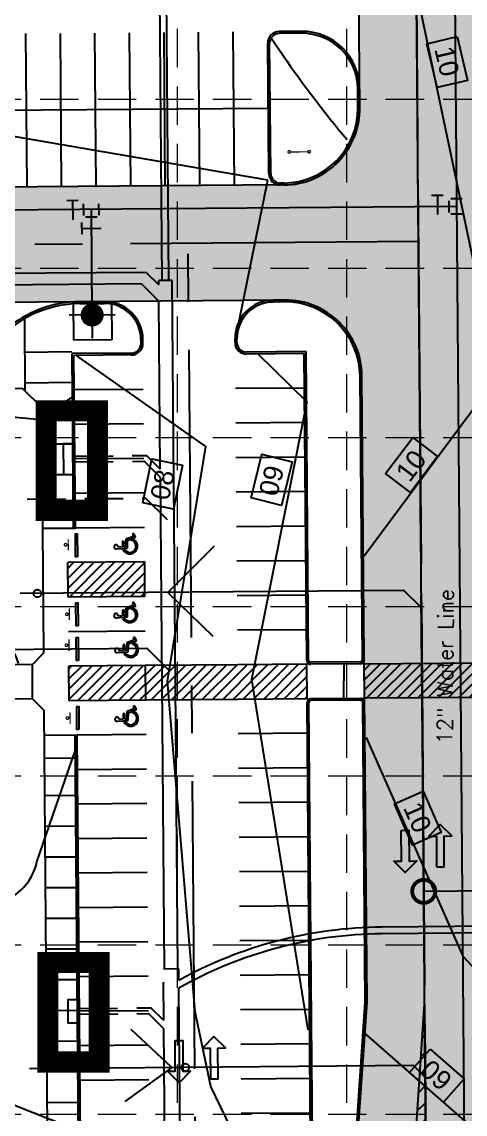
# Model space of a CAD drawing. Header units: feet. Extents: x 2467609 to 2470436, y 7119976 to 7121745.
# Drawn here: x 2468805.4 to 2468921, y 7120860.5 to 7121145.3 of the extents above; entities that cross this region are included whole.
import ezdxf
from ezdxf.enums import TextEntityAlignment as Align

# ---------------------------------------------------------------- set-up
doc = ezdxf.new("R2010")
doc.units = ezdxf.units.FT
doc.header["$LTSCALE"] = 100
doc.header["$MEASUREMENT"] = 0
for name, pattern in [('06117 BASE$0$CENTER2', [1.125, 0.75, -0.125, 0.125, -0.125]), ('06117 BASE$0$STRIPE', [1.2, 1, -0.2]), ('06117 WS Base$0$DASHED_SS3', [1.1, 1, -0.1]), ('06117 WS Base$0$HIDDEN2', [0.1875, 0.125, -0.0625]), ('HIDDEN', [0.375, 0.25, -0.125]), ('SDASH', [0.15, 0.1, -0.05]), ('STRIPE', [1.2, 1, -0.2])]:
    doc.linetypes.add(name, pattern=pattern)
for name, color, linetype in [('06117 BASE$0$BLDG-Exterior', 3, 'Continuous'), ('06117 BASE$0$firelane', 8, '06117 BASE$0$STRIPE'), ('06117 WS Base$0$CPFIT', 7, 'Continuous'), ('06117 WS Base$0$CPSEWER', 7, '06117 WS Base$0$DASHED_SS3'), ('06117 WS Base$0$CPWATER', 7, 'Continuous'), ('06117 WS Base$0$LINE-A', 1, 'Continuous'), ('06117 WS Base$0$WTR-ESMT', 8, '06117 WS Base$0$HIDDEN2'), ('CPCONT', 253, 'Continuous'), ('FIRELANE-HATCH', 253, 'STRIPE'), ('GRID', 254, 'HIDDEN'), ('proposed ec', 6, 'SDASH')]:
    doc.layers.add(name, color=color, linetype=linetype)
for name, color, linetype, lineweight in [('06117 BASE$0$C-sidewk-strip', 253, 'Continuous', 25), ('06117 BASE$0$C-Site-Dir-Sign', 253, 'Continuous', 18), ('06117 BASE$0$CP Inlet', 253, 'Continuous', 25), ('06117 BASE$0$CPCL', 253, '06117 BASE$0$CENTER2', 25), ('06117 BASE$0$CPCURB', 8, 'Continuous', 25), ('06117 BASE$0$CPCURB2', 8, 'Continuous', 25), ('06117 BASE$0$CPSTRIPE', 253, 'Continuous', 25), ('06117 BASE$0$CPWALK', 8, 'Continuous', 25), ('06117 BASE$0$DIR-ARROW', 8, 'Continuous', 25), ('06117 BASE$0$HC-SIGN', 253, 'Continuous', 18), ('06117 BASE$0$HC2', 253, 'Continuous', 25)]:
    doc.layers.add(name, color=color, linetype=linetype, lineweight=lineweight)
doc.styles.add('C80', font='SIMPLEX.shx', dxfattribs={"height": 8})
doc.styles.get("Standard").update_dxf_attribs({"font": 'ARIAL.TTF'})
pattern_1 = [(45, (-105759.2667, -105367.1595), (-1.32582521472, 1.32582521472), [])]
pattern_2 = [(45, (-105759.34, -105358.1598), (-2.2097086912, 2.2097086912), [])]
pattern_3 = [(45, (1e-08, 3e-08), (-1.32582521472, 1.32582521472), [])]
pattern_4 = [(45, (1e-08, 3e-08), (-1.32582521472, 1.32582521472), [])]

# ---------------------------------------------------------------- blocks, each defined once
blk = doc.blocks.new('06117 BASE$0$HC2-flat-19')
at = {"layer": '06117 BASE$0$HC2'}
for p, q in [((1.06, 3.3), (0.7, 3.13)), ((0.7, 3.13), (0.97, 2.55)), ((1.51, 2.33), (1.06, 3.3)), ((-1.9, 1.26), (-1.91, -0.21)), ((-1.49, 1.25), (-1.9, 1.26)), ((-1.5, -0.18), (-1.49, 1.25)), ((-0.99, 1.78), (-1, -0.15)), ((0.97, 2.55), (-0.99, 1.78)), ((-0.6, -0.52), (-0.59, 1.5)), ((-0.59, 1.5), (1.51, 2.33)), ((0.38, 1.57), (0.94, 1.78)), ((-3.43, -0.73), (-0.6, -0.52)), ((-1.91, -0.21), (-3.02, -0.3)), ((-1.8, -0.89), (-1.37, -0.86)), ((-1, -0.15), (-1.5, -0.18))]:
    blk.add_line(p, q, dxfattribs=at)
for centre, major_axis, start_param, end_param in [((-3.56, -0.2), (0.385, -0.388), 0.602565, 5.739424), ((0, 0), (-1.43, -1.42), 5.961378, 9.729395), ((0, 0), (1.14, -1.15), 4.494724, 8.403855)]:
    blk.add_ellipse(centre, major_axis=major_axis, ratio=1, start_param=start_param, end_param=end_param, dxfattribs=at)
blk = doc.blocks.new('06117 BASE$0$HC2-flat-20')
at = {"layer": '06117 BASE$0$HC2'}
for p, q in [((1.06, 3.3), (0.7, 3.13)), ((0.7, 3.13), (0.97, 2.55)), ((1.51, 2.33), (1.06, 3.3)), ((-1.9, 1.26), (-1.91, -0.21)), ((-1.49, 1.25), (-1.9, 1.26)), ((-1.5, -0.18), (-1.49, 1.25)), ((-0.99, 1.78), (-1, -0.15)), ((0.97, 2.55), (-0.99, 1.78)), ((-0.6, -0.52), (-0.59, 1.5)), ((-0.59, 1.5), (1.51, 2.33)), ((0.38, 1.57), (0.94, 1.78)), ((-3.43, -0.73), (-0.6, -0.52)), ((-1.91, -0.21), (-3.02, -0.3)), ((-1.8, -0.89), (-1.37, -0.86)), ((-1, -0.15), (-1.5, -0.18))]:
    blk.add_line(p, q, dxfattribs=at)
for centre, major_axis, start_param, end_param in [((-3.56, -0.2), (0.385, -0.388), 0.602565, 5.739424), ((0, 0), (-1.43, -1.42), 5.961378, 9.729395), ((0, 0), (1.14, -1.15), 4.494724, 8.403855)]:
    blk.add_ellipse(centre, major_axis=major_axis, ratio=1, start_param=start_param, end_param=end_param, dxfattribs=at)
blk = doc.blocks.new('06117 BASE$0$HC2-flat-21')
at = {"layer": '06117 BASE$0$HC2'}
for p, q in [((1.06, 3.3), (0.7, 3.13)), ((0.7, 3.13), (0.97, 2.55)), ((1.51, 2.33), (1.06, 3.3)), ((-1.9, 1.26), (-1.91, -0.21)), ((-1.49, 1.25), (-1.9, 1.26)), ((-1.5, -0.18), (-1.49, 1.25)), ((-0.99, 1.78), (-1, -0.15)), ((0.97, 2.55), (-0.99, 1.78)), ((-0.6, -0.52), (-0.59, 1.5)), ((-0.59, 1.5), (1.51, 2.33)), ((0.38, 1.57), (0.94, 1.78)), ((-3.43, -0.73), (-0.6, -0.52)), ((-1.91, -0.21), (-3.02, -0.3)), ((-1.8, -0.89), (-1.37, -0.86)), ((-1, -0.15), (-1.5, -0.18))]:
    blk.add_line(p, q, dxfattribs=at)
for centre, major_axis, start_param, end_param in [((-3.56, -0.2), (0.385, -0.388), 0.602565, 5.739424), ((0, 0), (-1.43, -1.42), 5.961378, 9.729395), ((0, 0), (1.14, -1.15), 4.494724, 8.403855)]:
    blk.add_ellipse(centre, major_axis=major_axis, ratio=1, start_param=start_param, end_param=end_param, dxfattribs=at)
blk = doc.blocks.new('06117 BASE$0$HC2-flat-22')
at = {"layer": '06117 BASE$0$HC2'}
for p, q in [((1.06, 3.3), (0.7, 3.13)), ((0.7, 3.13), (0.97, 2.55)), ((1.51, 2.33), (1.06, 3.3)), ((-1.9, 1.26), (-1.91, -0.21)), ((-1.49, 1.25), (-1.9, 1.26)), ((-1.5, -0.18), (-1.49, 1.25)), ((-0.99, 1.78), (-1, -0.15)), ((0.97, 2.55), (-0.99, 1.78)), ((-0.6, -0.52), (-0.59, 1.5)), ((-0.59, 1.5), (1.51, 2.33)), ((0.38, 1.57), (0.94, 1.78)), ((-3.43, -0.73), (-0.6, -0.52)), ((-1.91, -0.21), (-3.02, -0.3)), ((-1.8, -0.89), (-1.37, -0.86)), ((-1, -0.15), (-1.5, -0.18))]:
    blk.add_line(p, q, dxfattribs=at)
for centre, major_axis, start_param, end_param in [((-3.56, -0.2), (0.385, -0.388), 0.602565, 5.739424), ((0, 0), (-1.43, -1.42), 5.961378, 9.729395), ((0, 0), (1.14, -1.15), 4.494724, 8.403855)]:
    blk.add_ellipse(centre, major_axis=major_axis, ratio=1, start_param=start_param, end_param=end_param, dxfattribs=at)
blk = doc.blocks.new('06117 BASE$0$A$C1C345372-flat-4-flat-1')
at = {"layer": '06117 BASE$0$C-Site-Dir-Sign', "const_width": 0.333}
for points in [[(0.5, 0.17, 1), (0.49, 0.84, 1)], [(5.67, 0.21, -1), (5.66, 0.88, -1)]]:
    blk.add_lwpolyline(points, format="xyb", close=True, dxfattribs=at)
blk.add_lwpolyline([(5.33, 0.54), (0.83, 0.51)], dxfattribs=at)

msp = doc.modelspace()

# ---------------------------------------------------------------- hatches: boundary and pattern name
at = {"layer": '06117 BASE$0$CPSTRIPE'}
h = msp.add_hatch(dxfattribs=at)
h.set_pattern_fill('ACET-2D-ANSI31', color=256, scale=15, style=0)
h.set_pattern_definition(pattern_3)
h.paths.add_polyline_path([(2468837.53, 7120995.49), (2468837.46, 7121004.49), (2468817.46, 7121004.32), (2468817.53, 7120995.32)])
h = msp.add_hatch(dxfattribs=at)
h.set_pattern_fill('ACET-2D-ANSI31', color=256, scale=15, style=0)
h.set_pattern_definition(pattern_3)
h.paths.add_polyline_path([(2468837.53, 7120995.49), (2468837.46, 7121004.49), (2468817.46, 7121004.32), (2468817.53, 7120995.32)])
h = msp.add_hatch(dxfattribs=at)
h.set_pattern_fill('ACET-2D-ANSI31', color=256, scale=15, style=0)
h.set_pattern_definition(pattern_4)
h.paths.add_polyline_path([(2468817.68, 7120977.32), (2468817.75, 7120968.32), (2468837.75, 7120968.49), (2468837.68, 7120977.49)])
h = msp.add_hatch(dxfattribs=at)
h.set_pattern_fill('ACET-2D-ANSI31', color=256, scale=15, style=0)
h.set_pattern_definition(pattern_4)
h.paths.add_polyline_path([(2468817.68, 7120977.32), (2468817.75, 7120968.32), (2468837.75, 7120968.49), (2468837.68, 7120977.49)])
h = msp.add_hatch(dxfattribs=at)
h.set_pattern_fill('ANSI31', color=256, scale=15, style=0)
h.set_pattern_definition(pattern_1)
h.paths.add_polyline_path([(2468861.75, 7120968.68), (2468879.75, 7120968.83), (2468879.68, 7120977.83), (2468861.68, 7120977.68), (2468837.68, 7120977.49), (2468837.75, 7120968.49)])
h = msp.add_hatch(dxfattribs=at)
h.set_pattern_fill('ANSI31', color=256, scale=15, style=0)
h.set_pattern_definition(pattern_1)
h.paths.add_polyline_path([(2468861.75, 7120968.68), (2468879.75, 7120968.83), (2468879.68, 7120977.83), (2468861.68, 7120977.68), (2468837.68, 7120977.49), (2468837.75, 7120968.49)])
h = msp.add_hatch(dxfattribs=at)
h.set_pattern_fill('ANSI31', color=256, scale=15, style=0)
h.set_pattern_definition(pattern_1)
h.paths.add_polyline_path([(2468924.75, 7120969.2), (2468924.68, 7120978.2), (2468894.68, 7120977.95), (2468894.75, 7120968.95)])
h = msp.add_hatch(dxfattribs=at)
h.set_pattern_fill('ANSI31', color=256, scale=15, style=0)
h.set_pattern_definition(pattern_1)
h.paths.add_polyline_path([(2468924.75, 7120969.2), (2468924.68, 7120978.2), (2468894.68, 7120977.95), (2468894.75, 7120968.95)])
h = msp.add_hatch(dxfattribs=at)
h.set_pattern_fill('ANSI31', color=256, scale=25, style=0)
h.set_pattern_definition(pattern_2)
h.paths.add_polyline_path([(2468910.4, 7120889.27), (2468899.24, 7120726.11, 0.43678), (2468905.28, 7120719.7), (2468905.78, 7120719.7, 0.414214), (2468911.73, 7120725.75)])
h = msp.add_hatch(dxfattribs=at)
h.set_pattern_fill('ANSI31', color=256, scale=25, style=0)
h.set_pattern_definition(pattern_2)
h.paths.add_polyline_path([(2468910.4, 7120889.27), (2468899.24, 7120726.11, 0.43678), (2468905.28, 7120719.7), (2468905.78, 7120719.7, 0.414214), (2468911.73, 7120725.75)])
at = {"layer": 'FIRELANE-HATCH'}
h = msp.add_hatch(color=9, dxfattribs=at)
h.paths.add_polyline_path([(2468922.97, 7121187.19, -0.414214), (2468942.81, 7121207.35), (2469278.26, 7121210.08), (2469277.9, 7121254.08, -0.414214), (2469297.74, 7121274.24), (2469375.13, 7121274.87, -0.137354), (2469390.75, 7121270.64), (2469629.71, 7121128.09, -0.261956), (2469644.34, 7121102.57), (2469645.12, 7121007.13, 0.414214), (2469699.55, 7120953.58), (2469751.67, 7120954, 0.261956), (2469797.6, 7120980.33), (2469803.18, 7120989.68, 0.414214), (2469784.47, 7121063.72), (2469403.04, 7121291.25, 0.137354), (2469374.94, 7121298.87), (2468491.92, 7121291.68, -0.131652), (2468476.89, 7121295.58), (2468199.89, 7121452.51, -0.072593), (2468186.2, 7121463.15, 0.206219), (2468142.45, 7121481.57), (2467847.8, 7121479.17), (2467848.23, 7121449.17), (2468142.69, 7121451.57, -0.577353), (2468169.04, 7121406.78), (2467935.49, 7120994.55, -0.266268), (2467909.82, 7120979.34), (2467855.02, 7120978.55), (2467855.45, 7120948.56), (2467910.25, 7120949.35, 0.266268), (2467961.59, 7120979.76), (2468192.67, 7121387.64, -0.414214), (2468233.56, 7121398.96), (2468336.11, 7121340.86, -0.414214), (2468347.43, 7121299.97), (2468320.22, 7121251.95, 0.414214), (2468338.7, 7121185.16), (2468373.42, 7121165.49, 0.57735), (2468446.57, 7121208.52), (2468446.28, 7121243.96, -1), (2468481.65, 7121244.25), (2468482.67, 7121118.6, 0.414214), (2468532.07, 7121070), (2468873.9, 7121072.79, -0.414214), (2468894.07, 7121052.95), (2468895.4, 7120889.72), (2468884.83, 7120735.24, -0.392002), (2468855.14, 7120707.29), (2468450.27, 7120703.99, -0.131652), (2468375.11, 7120723.48), (2468264.21, 7120786.31, 0.463862), (2468102.32, 7120726.63, 0.45081), (2468173.2, 7120596.29), (2468276.95, 7120572.47, -0.347281), (2468315.76, 7120524.14), (2468315.82, 7120517.93), (2468339.81, 7120518.12), (2468339.76, 7120524.34, 0.347281), (2468282.32, 7120595.86), (2468178.57, 7120619.68, -0.45081), (2468124.87, 7120718.42, -0.463862), (2468252.38, 7120765.43), (2468363.28, 7120702.6, 0.131652), (2468450.47, 7120679.99), (2468832.08, 7120683.1, -0.414214), (2468867.36, 7120648.39), (2468868.39, 7120522.43), (2468892.38, 7120522.62), (2468891.26, 7120660.62), (2468903.26, 7120660.72), (2468904.38, 7120522.72), (2468928.38, 7120522.92)])
h.paths.add_polyline_path([(2468873.66, 7121102.78), (2468531.82, 7121100, -0.414214), (2468506.62, 7121124.8), (2468505.62, 7121247.79, -0.414214), (2468525.46, 7121267.95), (2468872.29, 7121270.78, -0.414214), (2468892.45, 7121250.94), (2468893.5, 7121122.95, -0.414214)], flags=16)
h.paths.add_polyline_path([(2468942.29, 7121271.35), (2469233.74, 7121273.72, -1), (2469234.06, 7121233.72), (2468942.62, 7121231.35, -1)], flags=16)
h.paths.add_polyline_path([(2468385.25, 7121186.37), (2468350.53, 7121206.04, -0.414214), (2468341.1, 7121240.12), (2468370.77, 7121292.49, -0.414214), (2468404.85, 7121301.92), (2468409.33, 7121299.38, -0.267949), (2468422.01, 7121277.83), (2468422.57, 7121208.33, -0.57735)], flags=16)
h.paths.add_polyline_path([(2469698.85, 7121086.85), (2469772.17, 7121043.11, -0.414214), (2469782.57, 7121001.98), (2469776.99, 7120992.63, -0.261956), (2469751.47, 7120978), (2469699.36, 7120977.57, -0.414214), (2469669.11, 7121007.33), (2469668.61, 7121069.51, -0.584841)], flags=16)

# ---------------------------------------------------------------- linework, layer by layer
at = {"layer": '06117 BASE$0$C-sidewk-strip'}
for p, q in [((2468806.34, 7121048.99), (2468806.18, 7121067.96)), ((2468806.34, 7121048.99), (2468806.18, 7121067.96)), ((2468806.26, 7121059.23), (2468818.51, 7121059.33)), ((2468806.26, 7121059.23), (2468818.51, 7121059.33)), ((2468806.32, 7121051.23), (2468818.58, 7121051.33)), ((2468806.32, 7121051.23), (2468818.58, 7121051.33)), ((2468810.64, 7121043.27), (2468818.64, 7121043.33)), ((2468810.64, 7121043.27), (2468818.64, 7121043.33)), ((2468810.71, 7121035.27), (2468818.71, 7121035.33)), ((2468810.71, 7121035.27), (2468818.71, 7121035.33)), ((2468810.77, 7121027.27), (2468818.77, 7121027.33)), ((2468810.77, 7121027.27), (2468818.77, 7121027.33)), ((2468819.45, 7120943.57), (2468811.45, 7120943.51)), ((2468819.45, 7120943.57), (2468811.45, 7120943.51)), ((2468819.52, 7120935.57), (2468811.52, 7120935.51)), ((2468819.52, 7120935.57), (2468811.52, 7120935.51)), ((2468819.58, 7120927.57), (2468811.58, 7120927.51)), ((2468819.58, 7120927.57), (2468811.58, 7120927.51)), ((2468819.65, 7120919.57), (2468811.65, 7120919.51)), ((2468819.65, 7120919.57), (2468811.65, 7120919.51)), ((2468819.71, 7120911.57), (2468811.72, 7120911.51)), ((2468819.71, 7120911.57), (2468811.72, 7120911.51)), ((2468819.78, 7120903.57), (2468811.78, 7120903.51)), ((2468819.78, 7120903.57), (2468811.78, 7120903.51)), ((2468819.85, 7120895.57), (2468811.85, 7120895.51)), ((2468819.85, 7120895.57), (2468811.85, 7120895.51)), ((2468819.91, 7120887.57), (2468811.91, 7120887.51)), ((2468819.91, 7120887.57), (2468811.91, 7120887.51)), ((2468819.98, 7120879.58), (2468811.98, 7120879.51)), ((2468819.98, 7120879.58), (2468811.98, 7120879.51)), ((2468820.04, 7120871.58), (2468812.04, 7120871.51)), ((2468820.04, 7120871.58), (2468812.04, 7120871.51)), ((2468820.11, 7120863.58), (2468812.11, 7120863.51)), ((2468820.11, 7120863.58), (2468812.11, 7120863.51))]:
    msp.add_line(p, q, dxfattribs=at)
at = {"layer": '06117 BASE$0$CP Inlet'}
msp.add_lwpolyline([(2468819.27, 7121027.34), (2468819.21, 7121035.34), (2468816.21, 7121035.31), (2468816.27, 7121027.31)], close=True, dxfattribs=at)
msp.add_lwpolyline([(2468819.27, 7121027.34), (2468819.21, 7121035.34), (2468816.21, 7121035.31), (2468816.27, 7121027.31)], close=True, dxfattribs=at)
msp.add_lwpolyline([(2468820.39, 7120890.34), (2468817.39, 7120890.32), (2468817.44, 7120884.32), (2468820.44, 7120884.34), (2468820.39, 7120890.34)], dxfattribs=at)
msp.add_lwpolyline([(2468820.39, 7120890.34), (2468817.39, 7120890.32), (2468817.44, 7120884.32), (2468820.44, 7120884.34), (2468820.39, 7120890.34)], dxfattribs=at)
at = {"layer": '06117 BASE$0$CPCL'}
for p, q in [((2468911.98, 7120695.75), (2468905.89, 7121442.56)), ((2468911.98, 7120695.75), (2468905.89, 7121442.56)), ((2468908.78, 7121088.07), (2468531.95, 7121085)), ((2468908.78, 7121088.07), (2468531.95, 7121085)), ((2468851.45, 7120759.83), (2468848.78, 7121087.58)), ((2468851.45, 7120759.83), (2468848.78, 7121087.58))]:
    msp.add_line(p, q, dxfattribs=at)
at = {"layer": '06117 BASE$0$CPCURB'}
for p, q in [((2468878.33, 7121142.82), (2468872.49, 7121142.78)), ((2468878.33, 7121142.82), (2468872.49, 7121142.78)), ((2468869.79, 7121105.75), (2468869.51, 7121139.75)), ((2468869.79, 7121105.75), (2468869.51, 7121139.75)), ((2468893.5, 7121122.95), (2468893.46, 7121127.95)), ((2468893.5, 7121122.95), (2468893.46, 7121127.95)), ((2468873.66, 7121102.78), (2468872.81, 7121102.78)), ((2468873.66, 7121102.78), (2468872.81, 7121102.78)), ((2468820.58, 7121072.35), (2468826.91, 7121072.4)), ((2468820.58, 7121072.35), (2468826.91, 7121072.4)), ((2468873.9, 7121072.79), (2468870.9, 7121072.76)), ((2468873.9, 7121072.79), (2468870.9, 7121072.76)), ((2468836.99, 7121061.48), (2468836.99, 7121062.48)), ((2468836.99, 7121061.48), (2468836.99, 7121062.48)), ((2468860.99, 7121061.68), (2468860.99, 7121062.68)), ((2468860.99, 7121061.68), (2468860.99, 7121062.68)), ((2468834.02, 7121058.46), (2468819.02, 7121058.34)), ((2468834.02, 7121058.46), (2468819.02, 7121058.34)), ((2468819.39, 7121013.34), (2468819.02, 7121058.34)), ((2468819.39, 7121013.34), (2468819.02, 7121058.34)), ((2468879.02, 7121058.83), (2468864.02, 7121058.7)), ((2468879.02, 7121058.83), (2468864.02, 7121058.7)), ((2468879.67, 7120978.83), (2468879.02, 7121058.83)), ((2468879.67, 7120978.83), (2468879.02, 7121058.83)), ((2468894.67, 7120978.95), (2468894.07, 7121052.95)), ((2468894.67, 7120978.95), (2468894.07, 7121052.95)), ((2468893.68, 7120977.94), (2468880.68, 7120977.84)), ((2468893.68, 7120977.94), (2468880.68, 7120977.84)), ((2468893.75, 7120968.94), (2468880.75, 7120968.84)), ((2468893.75, 7120968.94), (2468880.75, 7120968.84)), ((2468881.22, 7120788.84), (2468879.76, 7120967.83)), ((2468881.22, 7120788.84), (2468879.76, 7120967.83)), ((2468895.4, 7120889.72), (2468894.76, 7120967.95)), ((2468895.4, 7120889.72), (2468894.76, 7120967.95)), ((2468821.29, 7120779.35), (2468819.83, 7120959.34)), ((2468821.29, 7120779.35), (2468819.83, 7120959.34)), ((2468887.98, 7120781.36), (2468895.4, 7120889.72)), ((2468887.98, 7120781.36), (2468895.4, 7120889.72))]:
    msp.add_line(p, q, dxfattribs=at)
for centre, radius, start, end in [((2468872.51, 7121139.78), 3, 90.4665, 180.4665), ((2468872.51, 7121139.78), 3, 90.4665, 180.4665), ((2468878.46, 7121127.82), 15, 0.4665, 90.4665), ((2468878.46, 7121127.82), 15, 0.4665, 90.4665), ((2468873.5, 7121122.78), 20, 270.4665, 0.4665), ((2468873.5, 7121122.78), 20, 270.4665, 0.4665), ((2468872.79, 7121105.78), 3, 180.4665, 270.4665), ((2468872.79, 7121105.78), 3, 180.4665, 270.4665), ((2468820.83, 7121042.35), 30, 90.4665, 130.411), ((2468820.83, 7121042.35), 30, 90.4665, 130.411), ((2468826.99, 7121062.4), 10, 0.4665, 90.4665), ((2468826.99, 7121062.4), 10, 0.4665, 90.4665), ((2468870.99, 7121062.76), 10, 90.4665, 180.4665), ((2468870.99, 7121062.76), 10, 90.4665, 180.4665), ((2468874.07, 7121052.79), 20, 0.4665, 90.4665), ((2468874.07, 7121052.79), 20, 0.4665, 90.4665), ((2468833.99, 7121061.46), 3, 270.4665, 0.4665), ((2468833.99, 7121061.46), 3, 270.4665, 0.4665), ((2468863.99, 7121061.7), 3, 180.4665, 270.4665), ((2468863.99, 7121061.7), 3, 180.4665, 270.4665), ((2468880.67, 7120978.84), 1, 180.4665, 270.4665), ((2468880.67, 7120978.84), 1, 180.4665, 270.4665), ((2468893.67, 7120978.94), 1, 270.4665, 0.4665), ((2468893.67, 7120978.94), 1, 270.4665, 0.4665), ((2468893.76, 7120967.94), 1, 0.4665, 90.4665), ((2468893.76, 7120967.94), 1, 0.4665, 90.4665), ((2468880.76, 7120967.84), 1, 90.4665, 180.4665), ((2468880.76, 7120967.84), 1, 90.4665, 180.4665)]:
    msp.add_arc(centre, radius, start, end, dxfattribs=at)
at = {"layer": '06117 BASE$0$CPCURB2'}
for p, q in [((2468878.34, 7121142.32), (2468872.49, 7121142.28)), ((2468878.34, 7121142.32), (2468872.49, 7121142.28)), ((2468870.29, 7121105.76), (2468870.01, 7121139.76)), ((2468870.29, 7121105.76), (2468870.01, 7121139.76)), ((2468893, 7121122.94), (2468892.96, 7121127.94)), ((2468893, 7121122.94), (2468892.96, 7121127.94)), ((2468873.66, 7121103.28), (2468872.81, 7121103.28)), ((2468873.66, 7121103.28), (2468872.81, 7121103.28)), ((2468820.58, 7121071.85), (2468826.91, 7121071.9)), ((2468820.58, 7121071.85), (2468826.91, 7121071.9)), ((2468873.91, 7121072.29), (2468870.91, 7121072.26)), ((2468873.91, 7121072.29), (2468870.91, 7121072.26)), ((2468836.49, 7121061.48), (2468836.49, 7121062.48)), ((2468836.49, 7121061.48), (2468836.49, 7121062.48)), ((2468861.49, 7121061.68), (2468861.49, 7121062.68)), ((2468861.49, 7121061.68), (2468861.49, 7121062.68)), ((2468834.02, 7121058.96), (2468818.52, 7121058.83)), ((2468834.02, 7121058.96), (2468818.52, 7121058.83)), ((2468818.89, 7121013.34), (2468818.52, 7121058.83)), ((2468818.89, 7121013.34), (2468818.52, 7121058.83)), ((2468879.51, 7121059.33), (2468864.01, 7121059.2)), ((2468879.51, 7121059.33), (2468864.01, 7121059.2)), ((2468880.17, 7120978.83), (2468879.51, 7121059.33)), ((2468880.17, 7120978.83), (2468879.51, 7121059.33)), ((2468894.17, 7120978.95), (2468893.57, 7121052.94)), ((2468894.17, 7120978.95), (2468893.57, 7121052.94)), ((2468893.67, 7120978.44), (2468880.67, 7120978.34)), ((2468893.67, 7120978.44), (2468880.67, 7120978.34)), ((2468881.72, 7120788.34), (2468880.26, 7120967.83)), ((2468881.72, 7120788.34), (2468880.26, 7120967.83)), ((2468893.75, 7120968.44), (2468880.75, 7120968.34)), ((2468893.75, 7120968.44), (2468880.75, 7120968.34)), ((2468894.89, 7120889.77), (2468894.26, 7120967.95)), ((2468894.89, 7120889.77), (2468894.26, 7120967.95)), ((2468820.79, 7120779.34), (2468819.33, 7120959.34)), ((2468820.79, 7120779.34), (2468819.33, 7120959.34)), ((2468887.49, 7120781.4), (2468894.89, 7120889.7)), ((2468887.49, 7120781.4), (2468894.89, 7120889.7))]:
    msp.add_line(p, q, dxfattribs=at)
for centre, radius, start, end in [((2468872.51, 7121139.78), 2.5, 90.4665, 180.4665), ((2468872.51, 7121139.78), 2.5, 90.4665, 180.4665), ((2468878.46, 7121127.82), 14.5, 0.4665, 90.4665), ((2468878.46, 7121127.82), 14.5, 0.4665, 90.4665), ((2468873.5, 7121122.78), 19.5, 270.4665, 0.4665), ((2468873.5, 7121122.78), 19.5, 270.4665, 0.4665), ((2468872.79, 7121105.78), 2.5, 180.4665, 270.4665), ((2468872.79, 7121105.78), 2.5, 180.4665, 270.4665), ((2468820.83, 7121042.35), 29.5, 90.4665, 130.411), ((2468820.83, 7121042.35), 29.5, 90.4665, 130.411), ((2468826.99, 7121062.4), 9.5, 0.4665, 90.4665), ((2468826.99, 7121062.4), 9.5, 0.4665, 90.4665), ((2468870.99, 7121062.76), 9.5, 90.4665, 180.4665), ((2468870.99, 7121062.76), 9.5, 90.4665, 180.4665), ((2468874.07, 7121052.79), 19.5, 0.4665, 90.4665), ((2468874.07, 7121052.79), 19.5, 0.4665, 90.4665), ((2468833.99, 7121061.46), 2.5, 270.4665, 0.4665), ((2468833.99, 7121061.46), 2.5, 270.4665, 0.4665), ((2468863.99, 7121061.7), 2.5, 180.4665, 270.4665), ((2468863.99, 7121061.7), 2.5, 180.4665, 270.4665), ((2468880.67, 7120978.84), 0.5, 180.4665, 270.4665), ((2468880.67, 7120978.84), 0.5, 180.4665, 270.4665), ((2468893.67, 7120978.94), 0.5, 270.4665, 0.4665), ((2468893.67, 7120978.94), 0.5, 270.4665, 0.4665), ((2468880.76, 7120967.84), 0.5, 90.4665, 180.4665), ((2468880.76, 7120967.84), 0.5, 90.4665, 180.4665), ((2468893.76, 7120967.94), 0.5, 0.4665, 90.4665), ((2468893.76, 7120967.94), 0.5, 0.4665, 90.4665), ((2468893.89, 7120889.77), 1, 356.0876, 0.4665), ((2468893.89, 7120889.77), 1, 356.0876, 0.4665)]:
    msp.add_arc(centre, radius, start, end, dxfattribs=at)
at = {"layer": '06117 BASE$0$CPSTRIPE'}
for p, q in [((2468860.81, 7121102.68), (2468860.49, 7121142.68)), ((2468860.81, 7121102.68), (2468860.49, 7121142.68)), ((2468806.81, 7121102.24), (2468806.49, 7121142.24)), ((2468806.81, 7121102.24), (2468806.49, 7121142.24)), ((2468815.81, 7121102.31), (2468815.49, 7121142.31)), ((2468815.81, 7121102.31), (2468815.49, 7121142.31)), ((2468824.81, 7121102.39), (2468824.49, 7121142.39)), ((2468824.81, 7121102.39), (2468824.49, 7121142.39)), ((2468833.81, 7121102.46), (2468833.49, 7121142.46)), ((2468833.81, 7121102.46), (2468833.49, 7121142.46)), ((2468842.81, 7121102.53), (2468842.49, 7121142.53)), ((2468842.81, 7121102.53), (2468842.49, 7121142.53)), ((2468851.81, 7121102.61), (2468851.49, 7121142.61)), ((2468851.81, 7121102.61), (2468851.49, 7121142.61)), ((2468869.65, 7121122.75), (2468527.66, 7121119.97)), ((2468869.65, 7121122.75), (2468527.66, 7121119.97)), ((2468837.09, 7121049.48), (2468819.09, 7121049.34)), ((2468837.09, 7121049.48), (2468819.09, 7121049.34)), ((2468879.09, 7121049.83), (2468861.09, 7121049.68)), ((2468879.09, 7121049.83), (2468861.09, 7121049.68)), ((2468837.17, 7121040.49), (2468819.17, 7121040.34)), ((2468837.17, 7121040.49), (2468819.17, 7121040.34)), ((2468879.16, 7121040.83), (2468861.16, 7121040.68)), ((2468879.16, 7121040.83), (2468861.16, 7121040.68)), ((2468879.24, 7121031.83), (2468861.24, 7121031.68)), ((2468879.24, 7121031.83), (2468861.24, 7121031.68)), ((2468837.24, 7121031.49), (2468819.24, 7121031.34)), ((2468837.24, 7121031.49), (2468819.24, 7121031.34)), ((2468837.31, 7121022.49), (2468819.31, 7121022.34)), ((2468837.31, 7121022.49), (2468819.31, 7121022.34)), ((2468879.31, 7121022.83), (2468861.31, 7121022.68)), ((2468879.31, 7121022.83), (2468861.31, 7121022.68)), ((2468837.39, 7121013.49), (2468819.39, 7121013.34)), ((2468837.39, 7121013.49), (2468819.39, 7121013.34)), ((2468879.38, 7121013.83), (2468861.38, 7121013.68)), ((2468879.38, 7121013.83), (2468861.38, 7121013.68)), ((2468837.46, 7121004.49), (2468817.46, 7121004.32)), ((2468837.46, 7121004.49), (2468817.46, 7121004.32)), ((2468817.53, 7120995.32), (2468817.46, 7121004.32)), ((2468817.53, 7120995.32), (2468817.46, 7121004.32)), ((2468837.53, 7120995.49), (2468837.46, 7121004.49)), ((2468837.53, 7120995.49), (2468837.46, 7121004.49)), ((2468879.46, 7121004.83), (2468861.46, 7121004.68)), ((2468879.46, 7121004.83), (2468861.46, 7121004.68)), ((2468837.53, 7120995.49), (2468817.53, 7120995.32)), ((2468837.53, 7120995.49), (2468817.53, 7120995.32)), ((2468879.53, 7120995.83), (2468861.53, 7120995.68)), ((2468879.53, 7120995.83), (2468861.53, 7120995.68)), ((2468837.61, 7120986.49), (2468817.61, 7120986.32)), ((2468837.61, 7120986.49), (2468817.61, 7120986.32)), ((2468879.6, 7120986.83), (2468861.6, 7120986.68)), ((2468879.6, 7120986.83), (2468861.6, 7120986.68)), ((2468837.68, 7120977.49), (2468817.68, 7120977.32)), ((2468837.68, 7120977.49), (2468817.68, 7120977.32)), ((2468861.68, 7120977.68), (2468837.68, 7120977.49)), ((2468861.68, 7120977.68), (2468837.68, 7120977.49)), ((2468837.75, 7120968.49), (2468837.68, 7120977.49)), ((2468837.75, 7120968.49), (2468837.68, 7120977.49)), ((2468879.68, 7120977.83), (2468861.68, 7120977.68)), ((2468879.68, 7120977.83), (2468861.68, 7120977.68)), ((2468879.75, 7120968.83), (2468879.68, 7120977.83)), ((2468879.75, 7120968.83), (2468879.68, 7120977.83)), ((2468894.68, 7120977.95), (2468924.68, 7120978.2)), ((2468894.68, 7120977.95), (2468924.68, 7120978.2)), ((2468894.75, 7120968.95), (2468894.68, 7120977.95)), ((2468894.75, 7120968.95), (2468894.68, 7120977.95)), ((2468817.75, 7120968.32), (2468817.68, 7120977.32)), ((2468817.75, 7120968.32), (2468817.68, 7120977.32)), ((2468924.75, 7120969.2), (2468894.75, 7120968.95)), ((2468924.75, 7120969.2), (2468894.75, 7120968.95)), ((2468837.75, 7120968.49), (2468817.75, 7120968.32)), ((2468837.75, 7120968.49), (2468817.75, 7120968.32)), ((2468861.75, 7120968.68), (2468837.75, 7120968.49)), ((2468861.75, 7120968.68), (2468837.75, 7120968.49)), ((2468879.75, 7120968.83), (2468861.75, 7120968.68)), ((2468879.75, 7120968.83), (2468861.75, 7120968.68)), ((2468837.83, 7120959.49), (2468819.83, 7120959.34)), ((2468837.83, 7120959.49), (2468819.83, 7120959.34)), ((2468879.82, 7120959.83), (2468861.82, 7120959.68)), ((2468879.82, 7120959.83), (2468861.82, 7120959.68)), ((2468837.9, 7120950.49), (2468819.9, 7120950.34)), ((2468837.9, 7120950.49), (2468819.9, 7120950.34)), ((2468879.9, 7120950.83), (2468861.9, 7120950.68)), ((2468879.9, 7120950.83), (2468861.9, 7120950.68)), ((2468837.97, 7120941.49), (2468819.97, 7120941.34)), ((2468837.97, 7120941.49), (2468819.97, 7120941.34)), ((2468879.97, 7120941.83), (2468861.97, 7120941.68)), ((2468879.97, 7120941.83), (2468861.97, 7120941.68)), ((2468838.05, 7120932.49), (2468820.05, 7120932.34)), ((2468838.05, 7120932.49), (2468820.05, 7120932.34)), ((2468880.04, 7120932.83), (2468862.04, 7120932.68)), ((2468880.04, 7120932.83), (2468862.04, 7120932.68)), ((2468838.12, 7120923.49), (2468820.12, 7120923.34)), ((2468838.12, 7120923.49), (2468820.12, 7120923.34)), ((2468880.12, 7120923.83), (2468862.12, 7120923.68)), ((2468880.12, 7120923.83), (2468862.12, 7120923.68)), ((2468880.19, 7120914.83), (2468862.19, 7120914.68)), ((2468880.19, 7120914.83), (2468862.19, 7120914.68)), ((2468838.19, 7120914.49), (2468820.19, 7120914.34)), ((2468838.19, 7120914.49), (2468820.19, 7120914.34)), ((2468838.26, 7120905.49), (2468820.27, 7120905.34)), ((2468838.26, 7120905.49), (2468820.27, 7120905.34)), ((2468880.26, 7120905.83), (2468862.26, 7120905.68)), ((2468880.26, 7120905.83), (2468862.26, 7120905.68)), ((2468838.34, 7120896.49), (2468820.34, 7120896.34)), ((2468838.34, 7120896.49), (2468820.34, 7120896.34)), ((2468880.34, 7120896.83), (2468862.34, 7120896.69)), ((2468880.34, 7120896.83), (2468862.34, 7120896.69)), ((2468899.24, 7120726.11), (2468910.4, 7120889.27)), ((2468899.24, 7120726.11), (2468910.4, 7120889.27)), ((2468911.73, 7120725.75), (2468910.4, 7120889.27)), ((2468911.73, 7120725.75), (2468910.4, 7120889.27)), ((2468838.41, 7120887.49), (2468820.41, 7120887.34)), ((2468838.41, 7120887.49), (2468820.41, 7120887.34)), ((2468880.41, 7120887.83), (2468862.41, 7120887.69)), ((2468880.41, 7120887.83), (2468862.41, 7120887.69)), ((2468838.48, 7120878.49), (2468820.49, 7120878.34)), ((2468838.48, 7120878.49), (2468820.49, 7120878.34)), ((2468880.48, 7120878.83), (2468862.48, 7120878.69)), ((2468880.48, 7120878.83), (2468862.48, 7120878.69)), ((2468838.56, 7120869.49), (2468820.56, 7120869.34)), ((2468838.56, 7120869.49), (2468820.56, 7120869.34)), ((2468880.56, 7120869.83), (2468862.56, 7120869.69)), ((2468880.56, 7120869.83), (2468862.56, 7120869.69)), ((2468880.63, 7120860.83), (2468862.63, 7120860.69)), ((2468880.63, 7120860.83), (2468862.63, 7120860.69))]:
    msp.add_line(p, q, dxfattribs=at)
for points in [[(2468819.95, 7121005.84), (2468819.45, 7121005.84), (2468819.4, 7121011.84), (2468819.9, 7121011.84)], [(2468819.95, 7121005.84), (2468819.45, 7121005.84), (2468819.4, 7121011.84), (2468819.9, 7121011.84)], [(2468820.09, 7120987.84), (2468819.59, 7120987.84), (2468819.54, 7120993.84), (2468820.04, 7120993.84)], [(2468820.09, 7120987.84), (2468819.59, 7120987.84), (2468819.54, 7120993.84), (2468820.04, 7120993.84)], [(2468820.17, 7120978.84), (2468819.67, 7120978.84), (2468819.62, 7120984.84), (2468820.12, 7120984.84)], [(2468820.17, 7120978.84), (2468819.67, 7120978.84), (2468819.62, 7120984.84), (2468820.12, 7120984.84)], [(2468820.31, 7120960.85), (2468819.81, 7120960.84), (2468819.76, 7120966.84), (2468820.26, 7120966.84)], [(2468820.31, 7120960.85), (2468819.81, 7120960.84), (2468819.76, 7120966.84), (2468820.26, 7120966.84)]]:
    msp.add_lwpolyline(points, close=True, dxfattribs=at)
at = {"layer": '06117 BASE$0$CPWALK'}
for p, q in [((2468805.59, 7121049.73), (2468641, 7121048.39)), ((2468805.59, 7121049.73), (2468641, 7121048.39)), ((2468810.63, 7121044.77), (2468805.59, 7121049.73)), ((2468810.63, 7121044.77), (2468805.59, 7121049.73)), ((2468811.15, 7120980.79), (2468810.63, 7121044.77)), ((2468811.15, 7120980.79), (2468810.63, 7121044.77)), ((2468810.84, 7121019.27), (2468818.84, 7121019.34)), ((2468810.84, 7121019.27), (2468818.84, 7121019.34)), ((2468810.89, 7121013.27), (2468819.39, 7121013.34)), ((2468810.89, 7121013.27), (2468819.39, 7121013.34)), ((2468808.18, 7120977.77), (2468811.15, 7120980.79)), ((2468808.18, 7120977.77), (2468811.15, 7120980.79)), ((2468808.18, 7120977.77), (2468733.92, 7120977.16)), ((2468808.18, 7120977.77), (2468733.92, 7120977.16)), ((2468808.25, 7120968.77), (2468808.18, 7120977.77)), ((2468808.25, 7120968.77), (2468808.18, 7120977.77)), ((2468808.25, 7120968.77), (2468797.07, 7120968.68)), ((2468808.25, 7120968.77), (2468797.07, 7120968.68)), ((2468808.25, 7120968.77), (2468811.27, 7120965.79)), ((2468808.25, 7120968.77), (2468811.27, 7120965.79)), ((2468812.16, 7120856.3), (2468811.27, 7120965.79)), ((2468812.16, 7120856.3), (2468811.27, 7120965.79)), ((2468819.83, 7120959.34), (2468811.33, 7120959.27)), ((2468819.83, 7120959.34), (2468811.33, 7120959.27)), ((2468819.37, 7120953.34), (2468811.37, 7120953.27)), ((2468819.37, 7120953.34), (2468811.37, 7120953.27))]:
    msp.add_line(p, q, dxfattribs=at)
for points in [[(2468814.74, 7121014.16, 0, 0.52, 0), (2468814.75, 7121015.76, 0, 0, 0), (2468814.75, 7121018.23, 0, 0, 0)], [(2468814.74, 7121014.16, 0, 0.52, 0), (2468814.75, 7121015.76, 0, 0, 0), (2468814.75, 7121018.23, 0, 0, 0)], [(2468807.4, 7120973.39, 0, 0.52, 0), (2468805.8, 7120973.4, 0, 0, 0), (2468803.32, 7120973.41, 0, 0, 0)], [(2468807.4, 7120973.39, 0, 0.52, 0), (2468805.8, 7120973.4, 0, 0, 0), (2468803.32, 7120973.41, 0, 0, 0)], [(2468815.66, 7120958.35, 0, 0.52, 0), (2468815.65, 7120956.75, 0, 0, 0), (2468815.64, 7120954.28, 0, 0, 0)], [(2468815.66, 7120958.35, 0, 0.52, 0), (2468815.65, 7120956.75, 0, 0, 0), (2468815.64, 7120954.28, 0, 0, 0)]]:
    msp.add_lwpolyline(points, format="xyseb", dxfattribs=at)
at = {"layer": '06117 BASE$0$DIR-ARROW'}
for points in [[(2468913.52, 7120925.01), (2468915.52, 7120925.03), (2468915.45, 7120933.03), (2468917.45, 7120933.05), (2468914.43, 7120936.02), (2468911.45, 7120933), (2468913.45, 7120933.01)], [(2468913.52, 7120925.01), (2468915.52, 7120925.03), (2468915.45, 7120933.03), (2468917.45, 7120933.05), (2468914.43, 7120936.02), (2468911.45, 7120933), (2468913.45, 7120933.01)], [(2468904.27, 7120934.51), (2468906.27, 7120934.53), (2468906.34, 7120926.53), (2468908.34, 7120926.55), (2468905.36, 7120923.52), (2468902.34, 7120926.5), (2468904.34, 7120926.51)], [(2468904.27, 7120934.51), (2468906.27, 7120934.53), (2468906.34, 7120926.53), (2468908.34, 7120926.55), (2468905.36, 7120923.52), (2468902.34, 7120926.5), (2468904.34, 7120926.51)], [(2468854.59, 7120869.75), (2468856.59, 7120869.77), (2468856.53, 7120877.77), (2468858.53, 7120877.79), (2468855.5, 7120880.76), (2468852.53, 7120877.74), (2468854.53, 7120877.75)], [(2468854.59, 7120869.75), (2468856.59, 7120869.77), (2468856.53, 7120877.77), (2468858.53, 7120877.79), (2468855.5, 7120880.76), (2468852.53, 7120877.74), (2468854.53, 7120877.75)], [(2468845.35, 7120879.72), (2468847.35, 7120879.74), (2468847.41, 7120871.74), (2468849.41, 7120871.76), (2468846.44, 7120868.73), (2468843.41, 7120871.71), (2468845.41, 7120871.72)], [(2468845.35, 7120879.72), (2468847.35, 7120879.74), (2468847.41, 7120871.74), (2468849.41, 7120871.76), (2468846.44, 7120868.73), (2468843.41, 7120871.71), (2468845.41, 7120871.72)]]:
    msp.add_lwpolyline(points, close=True, dxfattribs=at)
at = {"layer": '06117 BASE$0$firelane'}
for p, q in [((2468893.5, 7121122.95), (2468892.45, 7121250.94)), ((2468893.5, 7121122.95), (2468892.45, 7121250.94)), ((2468873.66, 7121102.78), (2468531.82, 7121100)), ((2468873.66, 7121102.78), (2468531.82, 7121100)), ((2468873.9, 7121072.79), (2468532.07, 7121070)), ((2468873.9, 7121072.79), (2468532.07, 7121070)), ((2468895.4, 7120889.72), (2468894.07, 7121052.95)), ((2468895.4, 7120889.72), (2468894.07, 7121052.95)), ((2468884.83, 7120735.24), (2468895.4, 7120889.72)), ((2468884.83, 7120735.24), (2468895.4, 7120889.72))]:
    msp.add_line(p, q, dxfattribs=at)
for centre, start, end in [((2468873.5, 7121122.78), 270.4665, 0.4665), ((2468873.5, 7121122.78), 270.4665, 0.4665), ((2468874.07, 7121052.79), 0.4665, 90.4665), ((2468874.07, 7121052.79), 0.4665, 90.4665)]:
    msp.add_arc(centre, 20, start, end, dxfattribs=at)
at = {"layer": '06117 BASE$0$HC-SIGN', "const_width": 0.333}
for points in [[(2468817.19, 7121008.99, 1), (2468816.52, 7121008.99, 1)], [(2468817.19, 7121008.99, 1), (2468816.52, 7121008.99, 1)], [(2468817.5, 7120990.87, 1), (2468816.83, 7120990.87, 1)], [(2468817.5, 7120990.87, 1), (2468816.83, 7120990.87, 1)], [(2468817.4, 7120982.79, 1), (2468816.73, 7120982.78, 1)], [(2468817.4, 7120982.79, 1), (2468816.73, 7120982.78, 1)], [(2468817.69, 7120963.79, 1), (2468817.02, 7120963.79, 1)], [(2468817.69, 7120963.79, 1), (2468817.02, 7120963.79, 1)]]:
    msp.add_lwpolyline(points, format="xyb", close=True, dxfattribs=at)
for points in [[(2468817.51, 7121010.5), (2468817.53, 7121007.5)], [(2468817.51, 7121010.5), (2468817.53, 7121007.5)], [(2468817.82, 7120992.38), (2468817.85, 7120989.38)], [(2468817.82, 7120992.38), (2468817.85, 7120989.38)], [(2468817.72, 7120984.29), (2468817.74, 7120981.29)], [(2468817.72, 7120984.29), (2468817.74, 7120981.29)], [(2468818.01, 7120965.29), (2468818.04, 7120962.29)], [(2468818.01, 7120965.29), (2468818.04, 7120962.29)]]:
    msp.add_lwpolyline(points, dxfattribs=at)
at = {"layer": '06117 WS Base$0$CPFIT'}
for p, q in [((2468915.22, 7121100.08), (2468912.22, 7121100.03)), ((2468915.22, 7121100.08), (2468912.22, 7121100.03)), ((2468913.72, 7121100.06), (2468913.79, 7121095.06)), ((2468913.72, 7121100.06), (2468913.79, 7121095.06)), ((2468820.13, 7121098.72), (2468817.13, 7121098.68)), ((2468820.13, 7121098.72), (2468817.13, 7121098.68)), ((2468818.63, 7121098.7), (2468818.71, 7121093.7)), ((2468818.63, 7121098.7), (2468818.71, 7121093.7)), ((2468821.56, 7121094.86), (2468821.54, 7121097.86)), ((2468821.56, 7121094.86), (2468821.54, 7121097.86)), ((2468825.56, 7121094.89), (2468825.54, 7121097.89)), ((2468825.56, 7121094.89), (2468825.54, 7121097.89)), ((2468916.69, 7121098.63), (2468916.72, 7121095.63)), ((2468916.69, 7121098.63), (2468916.72, 7121095.63)), ((2468920.19, 7121099.16), (2468917.19, 7121099.14)), ((2468920.19, 7121099.16), (2468917.19, 7121099.14)), ((2468825.06, 7121094.39), (2468822.06, 7121094.36)), ((2468825.06, 7121094.39), (2468822.06, 7121094.36)), ((2468920.22, 7121095.16), (2468917.22, 7121095.14)), ((2468920.22, 7121095.16), (2468917.22, 7121095.14)), ((2468821.12, 7121089.96), (2468821.06, 7121092.96)), ((2468821.12, 7121089.96), (2468821.06, 7121092.96)), ((2468821.09, 7121091.46), (2468826.09, 7121091.55)), ((2468821.09, 7121091.46), (2468826.09, 7121091.55)), ((2468829.77, 7121068.93), (2468817.77, 7121068.83)), ((2468829.77, 7121068.93), (2468817.77, 7121068.83)), ((2468823.82, 7121062.88), (2468823.77, 7121068.88)), ((2468823.82, 7121062.88), (2468823.77, 7121068.88))]:
    msp.add_line(p, q, dxfattribs=at)
at = {"layer": '06117 WS Base$0$CPFIT', "const_width": 3}
msp.add_lwpolyline([(2468825.27, 7121068.87, -1), (2468822.27, 7121068.88, -1)], format="xyb", close=True, dxfattribs=at)
msp.add_lwpolyline([(2468825.27, 7121068.87, -1), (2468822.27, 7121068.88, -1)], format="xyb", close=True, dxfattribs=at)
at = {"layer": '06117 WS Base$0$CPSEWER', "color": 7}
for p, q in [((2468907.75, 7121214.07), (2468911.93, 7120701.75)), ((2468907.75, 7121214.07), (2468911.93, 7120701.75)), ((2468904.99, 7120997.06), (2468731.77, 7120995.65)), ((2468904.99, 7120997.06), (2468731.77, 7120995.65)), ((2468909.53, 7120992.59), (2468904.99, 7120997.06)), ((2468909.53, 7120992.59), (2468904.99, 7120997.06)), ((2469100.9, 7120920.16), (2468910.16, 7120918.61)), ((2469100.9, 7120920.16), (2468910.16, 7120918.61)), ((2468907.46, 7120873.2), (2468788.61, 7120872.23)), ((2468907.46, 7120873.2), (2468788.61, 7120872.23)), ((2468910.56, 7120870.16), (2468907.46, 7120873.2)), ((2468910.56, 7120870.16), (2468907.46, 7120873.2))]:
    msp.add_line(p, q, dxfattribs=at)
at = {"layer": '06117 WS Base$0$CPSEWER', "color": 7, "const_width": 1}
msp.add_lwpolyline([(2468907.16, 7120918.61, 1), (2468913.16, 7120918.61, 1)], format="xyb", close=True, dxfattribs=at)
msp.add_lwpolyline([(2468907.16, 7120918.61, 1), (2468913.16, 7120918.61, 1)], format="xyb", close=True, dxfattribs=at)
at = {"layer": '06117 WS Base$0$CPSEWER', "color": 7}
for centre in [(2468809.5, 7120996.28), (2468809.5, 7120996.28), (2468848.03, 7120872.71), (2468848.03, 7120872.71)]:
    msp.add_circle(centre, 1, dxfattribs=at)
at = {"layer": '06117 WS Base$0$CPWATER', "color": 4}
for p, q in [((2468917.74, 7121216.15), (2468921.95, 7120699.42)), ((2468918.71, 7121097.15), (2468518.91, 7121093.9)), ((2468823.77, 7121068.88), (2468823.55, 7121096.38))]:
    msp.add_line(p, q, dxfattribs=at)
at = {"layer": '06117 WS Base$0$CPWATER'}
for p, q in [((2468917.74, 7121216.15), (2468921.95, 7120699.42)), ((2468918.71, 7121097.15), (2468518.91, 7121093.9)), ((2468823.77, 7121068.88), (2468823.55, 7121096.38))]:
    msp.add_line(p, q, dxfattribs=at)
at = {"layer": '06117 WS Base$0$LINE-A', "color": 30}
msp.add_lwpolyline([(2468207, 7120511.08), (2468206.27, 7120601.01), (2468297.84, 7120762.65), (2468412.52, 7120697.68), (2468911.93, 7120701.75), (2468908.17, 7121162.57), (2468416.1, 7121158.56)], dxfattribs=at)
at = {"layer": '06117 WS Base$0$LINE-A'}
msp.add_lwpolyline([(2468207, 7120511.08), (2468206.27, 7120601.01), (2468297.84, 7120762.65), (2468412.52, 7120697.68), (2468911.93, 7120701.75), (2468908.17, 7121162.57), (2468416.1, 7121158.56)], dxfattribs=at)
at = {"layer": '06117 WS Base$0$WTR-ESMT'}
for p, q in [((2468818.78, 7121072.34), (2468818.86, 7121062.34)), ((2468818.78, 7121072.34), (2468818.86, 7121062.34)), ((2468828.78, 7121072.42), (2468828.86, 7121062.42)), ((2468828.78, 7121072.42), (2468828.86, 7121062.42)), ((2468828.86, 7121062.42), (2468818.86, 7121062.34)), ((2468828.86, 7121062.42), (2468818.86, 7121062.34))]:
    msp.add_line(p, q, dxfattribs=at)
at = {"layer": 'CPCONT', "color": 35}
msp.add_line((2468889.38, 7120978), (2468889.27, 7120968.89), dxfattribs=at)
for points in [[(2468923.97, 7121078.74), (2468902.46, 7121181.33)], [(2468869.53, 7121104.06), (2468523.03, 7121163.61)], [(2468862.08, 7121067.25), (2468869.53, 7121104.06)], [(2468854.66, 7120867.73), (2468850.6, 7120887.19), (2468843.39, 7120973.44), (2468843.39, 7120973.44), (2468853.37, 7121034.6), (2468819.73, 7121058.2)], [(2468866.76, 7121058.9), (2468879.72, 7121046.28)], [(2468879.72, 7121046.28), (2468865.25, 7120973.84), (2468879.98, 7120882.53)], [(2468924.51, 7121046.2), (2468894.66, 7121005.98), (2468894.66, 7121005.98)], [(2468895.12, 7120958.74), (2468920.33, 7120901.73), (2468926.15, 7120895.49)], [(2468894.23, 7120882.05), (2468926.47, 7120853.86)], [(2468862.52, 7120851.54), (2468854.66, 7120867.73)]]:
    msp.add_lwpolyline(points, dxfattribs=at)
for points in [[(2468870.3, 7121141.21), (2468873.52, 7121136.53, 0.0238), (2468890.18, 7121114.63, 0.466548)], [(2468804.57, 7120978.15), (2468804.57, 7120978.15, 0.259683), (2468793.74, 7120988.35), (2468751.95, 7120991.38, -0.290708), (2468737.3, 7121002.24), (2468734.44, 7121012.57, -0.398495), (2468749.09, 7121040.15), (2468760.73, 7121043.86, -0.105436), (2468773.21, 7121045.09), (2468810.25, 7121041.6), (2468819.17, 7121047.93)], [(2468820.07, 7120856.3), (2468804.65, 7120862.32, -0.315589), (2468789.84, 7120884.33), (2468789.75, 7120899.4, -0.289295), (2468800.95, 7120916.2, 0.245576), (2468809.37, 7120926.3), (2468819.26, 7120954.97)]]:
    msp.add_lwpolyline(points, format="xyb", dxfattribs=at)
for points in [[(2468918.87, 7121141.47), (2468921.57, 7121130.04), (2468913.63, 7121128.17), (2468910.93, 7121139.6)], [(2468900.19, 7121027.57), (2468907.31, 7121036.92), (2468913.79, 7121031.98), (2468906.67, 7121022.63)], [(2468865.18, 7121021.18), (2468868.01, 7121032.58), (2468875.92, 7121030.62), (2468873.09, 7121019.22)], [(2468836.95, 7121019.9), (2468839.33, 7121031.41), (2468847.31, 7121029.76), (2468844.93, 7121018.25)], [(2468910.01, 7120944.73), (2468914.72, 7120933.97), (2468907.25, 7120930.7), (2468902.54, 7120941.46)], [(2468911.82, 7120877.5), (2468920.67, 7120869.76), (2468915.3, 7120863.63), (2468906.46, 7120871.36)]]:
    msp.add_lwpolyline(points, close=True, dxfattribs=at)
at = {"layer": 'DEFPOINTS'}
for p, q in [((2468843.52, 7120996.56), (2468855.6, 7121008.69)), ((2468843.52, 7120996.56), (2468855.6, 7121008.69)), ((2468843.52, 7120996.56), (2468855.25, 7120985.12)), ((2468843.52, 7120996.56), (2468855.25, 7120985.12)), ((2468844.53, 7120872.69), (2468833.95, 7120882.62)), ((2468844.53, 7120872.69), (2468833.95, 7120882.62)), ((2468844.53, 7120872.69), (2468832.28, 7120863.86)), ((2468844.53, 7120872.69), (2468832.28, 7120863.86))]:
    msp.add_line(p, q, dxfattribs=at)
at = {"layer": 'GRID', "color": 252, "linetype": 'HIDDEN', "lineweight": 0, "ltscale": 0.4}
for p, q in [((2468845.94, 7121698.47), (2468845.94, 7120154.77)), ((2468890.04, 7121698.47), (2468890.04, 7120154.77)), ((2467655.24, 7121125.17), (2470389.44, 7121125.17)), ((2467655.24, 7121081.07), (2470389.44, 7121081.07)), ((2467655.24, 7121036.97), (2470389.44, 7121036.97)), ((2467655.24, 7120992.87), (2470389.44, 7120992.87)), ((2467655.24, 7120948.77), (2470389.44, 7120948.77)), ((2467655.24, 7120904.67), (2470389.44, 7120904.67)), ((2467655.24, 7120860.57), (2470389.44, 7120860.57))]:
    msp.add_line(p, q, dxfattribs=at)
at = {"layer": 'proposed ec', "color": 5, "linetype": 'Continuous'}
for p, q in [((2468841.99, 7121077.88), (2468841.34, 7121157.44)), ((2468843.74, 7121077.89), (2468843.09, 7121157.45)), ((2468837.81, 7121079.99), (2468675.86, 7121078.67)), ((2468841.12, 7121076.73), (2468837.81, 7121079.99)), ((2468844.61, 7121077.9), (2468841.11, 7121077.87)), ((2468841.12, 7121076.73), (2468841.11, 7121077.87)), ((2468846.07, 7120898.4), (2468844.61, 7121077.9)), ((2468836.59, 7121076.98), (2468680.32, 7121075.71)), ((2468841.16, 7121072.49), (2468836.59, 7121076.98)), ((2468841.51, 7121028.67), (2468841.16, 7121072.49)), ((2468842.57, 7120898.37), (2468841.53, 7121026.55)), ((2468752.54, 7120981.31), (2468837.99, 7120982.01)), ((2468843.69, 7120976.4), (2468837.99, 7120982.01)), ((2469108.89, 7120911), (2468899.24, 7120909.29)), ((2469108.9, 7120909.25), (2468899.25, 7120907.54)), ((2468847, 7120815), (2468846.36, 7120893.38)), ((2468843, 7120814.96), (2468842.45, 7120882.81))]:
    msp.add_line(p, q, dxfattribs=at)
at = {"layer": 'proposed ec', "color": 5}
for p, q in [((2468819.23, 7121032.09), (2468837.89, 7121032.24)), ((2468841.51, 7121028.67), (2468837.89, 7121032.24)), ((2468819.25, 7121030.59), (2468837.28, 7121030.74)), ((2468841.53, 7121026.55), (2468837.28, 7121030.74)), ((2468791.82, 7121020.76), (2468837.67, 7121021.13)), ((2468843.37, 7121015.52), (2468837.67, 7121021.13)), ((2468846.32, 7120898.4), (2468842.32, 7120898.37)), ((2468842.43, 7120884.93), (2468842.32, 7120898.37)), ((2468846.35, 7120895.37), (2468846.32, 7120898.4)), ((2468820.41, 7120888.09), (2468839.06, 7120888.25)), ((2468820.42, 7120886.59), (2468838.45, 7120886.74)), ((2468842.45, 7120882.81), (2468838.45, 7120886.74)), ((2468842.43, 7120884.93), (2468839.06, 7120888.25))]:
    msp.add_line(p, q, dxfattribs=at)
at = {"layer": 'proposed ec', "color": 5, "const_width": 5.5}
for points in [[(2468811.76, 7121017.96), (2468811.76, 7121043.88), (2468825.13, 7121043.88), (2468825.13, 7121017.96)], [(2468812.22, 7120874.12), (2468812.22, 7120900.04), (2468825.6, 7120900.04), (2468825.6, 7120874.12)]]:
    msp.add_lwpolyline(points, close=True, dxfattribs=at)
at = {"layer": 'proposed ec', "color": 5}
msp.add_lwpolyline([(2468819.27, 7121027.34), (2468819.21, 7121035.34), (2468816.21, 7121035.31), (2468816.27, 7121027.31)], close=True, dxfattribs=at)
msp.add_lwpolyline([(2468820.39, 7120890.34), (2468817.39, 7120890.32), (2468817.44, 7120884.32), (2468820.44, 7120884.34), (2468820.39, 7120890.34)], dxfattribs=at)
at = {"layer": 'proposed ec', "color": 5, "linetype": 'Continuous'}
for radius, end in [(110.88, 119.0224), (109.12, 119.5237)]:
    msp.add_arc((2468900.14, 7120798.42), radius, 90.4665, end, dxfattribs=at)

# ---------------------------------------------------------------- block references
at = {"layer": '06117 BASE$0$BLDG-Exterior'}
msp.add_blockref('06117 BASE$0$A$C1C345372-flat-4-flat-1', (2468874.64, 7121110.89), dxfattribs=at)
msp.add_blockref('06117 BASE$0$A$C1C345372-flat-4-flat-1', (2468874.64, 7121110.89), dxfattribs=at)
at = {"layer": '06117 BASE$0$HC2'}
for name, p in [('06117 BASE$0$HC2-flat-19', (2468833.56, 7121008.62)), ('06117 BASE$0$HC2-flat-19', (2468833.56, 7121008.62)), ('06117 BASE$0$HC2-flat-20', (2468833.56, 7120990.69)), ('06117 BASE$0$HC2-flat-20', (2468833.56, 7120990.69)), ('06117 BASE$0$HC2-flat-21', (2468833.78, 7120981.62)), ('06117 BASE$0$HC2-flat-21', (2468833.78, 7120981.62)), ('06117 BASE$0$HC2-flat-22', (2468833.78, 7120963.69)), ('06117 BASE$0$HC2-flat-22', (2468833.78, 7120963.69))]:
    msp.add_blockref(name, p, dxfattribs=at)

# ---------------------------------------------------------------- texts
at = {"style": 'C80'}
msp.add_text('12" Water Line', height=4, rotation=89.4852, dxfattribs=at).set_placement((2468917.59, 7120956.94))
at = {"layer": 'CPCONT', "color": 35}
for s, rotation, p in [('10', 283.2916, (2468913.79, 7121134.46)), ('10', 52.7132, (2468908.83, 7121028.11)), ('09', 76.0453, (2468872.9, 7121025.09)), ('08', 78.3315, (2468844.51, 7121024.12)), ('10', 293.6437, (2468906.28, 7120936.92)), ('09', 318.836, (2468911.77, 7120868.84))]:
    msp.add_text(s, height=5, rotation=rotation, dxfattribs=at).set_placement(p, align=Align.CENTER)

doc.saveas('drawing.dxf')
